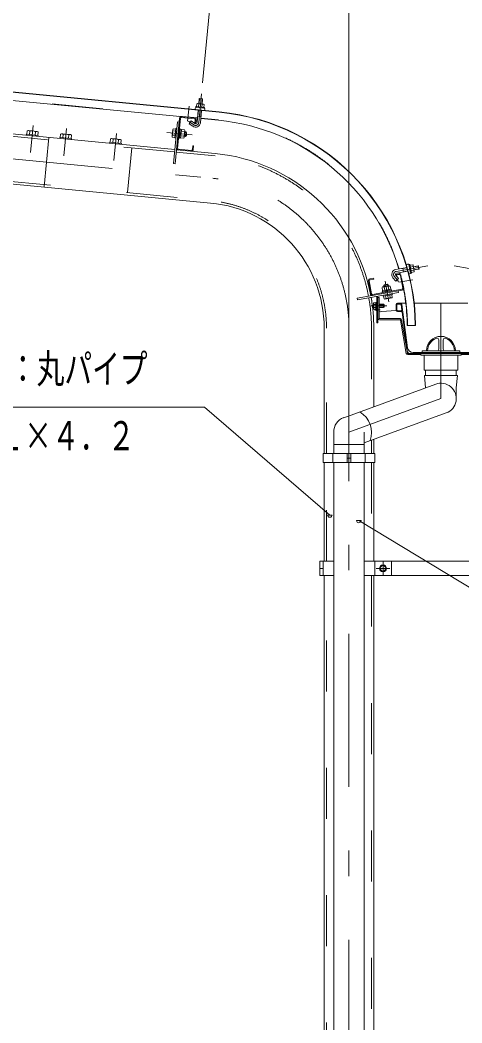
# Model space of a CAD drawing. Units: millimetres, scale not verified. Extents: x -31991 to 32006, y -14700 to 14700.
# Drawn here: x 19187 to 21962, y 4979 to 11276 of the extents above; entities that cross this region are included whole.
import ezdxf
from ezdxf.enums import TextEntityAlignment as Align

# ---------------------------------------------------------------- set-up
doc = ezdxf.new("R2010")
doc.units = ezdxf.units.MM
doc.header["$LTSCALE"] = 80
doc.linetypes.add('USER2', pattern=[10, 4, -6])
doc.linetypes.add('USER3', pattern=[24, 12, -5, 2, -5])
for name, color, linetype, lineweight in [('0-6_2-02BOLD', 7, 'Continuous', 18), ('0-7_2-12HIDDEN', 3, 'USER2', 18), ('0-8_2-22CENTER', 3, 'USER3', 18), ('0-9_2-42THIN', 4, 'Continuous', 18), ('0-A_2-52DIM', 3, 'Continuous', 18)]:
    doc.layers.add(name, color=color, linetype=linetype, lineweight=lineweight)
doc.styles.add('ＭＳ ゴシック', font='')
doc.styles.get('ＭＳ ゴシック').set_extended_font_data('MS Gothic')

msp = doc.modelspace()

# ---------------------------------------------------------------- linework, layer by layer
at = {"layer": '0-6_2-02BOLD'}
for p, q in [((20438.74, 10698.56), (14945.69, 11227.48)), ((15003.7, 11220.14), (20438.57, 10696.82)), ((20301.32, 10659.04), (17796.41, 10900.24)), ((20306.18, 10709.56), (20298.78, 10632.69)), ((20307.37, 10730.89), (20309.09, 10748.74)), ((20319.68, 10630.68), (20327.09, 10707.55)), ((20331.71, 10746.56), (20329.99, 10728.71)), ((17643.89, 10703.95), (20158.56, 10461.82)), ((20176.35, 10471.35), (20194.33, 10658.09)), ((20200.45, 10663.13), (20282.66, 10655.21)), ((20302.56, 10671.99), (20323.46, 10669.97)), ((20322.22, 10657.03), (20433.71, 10646.3)), ((20147.42, 10579.98), (20164.16, 10578.37)), ((20175.34, 10636.01), (20186.48, 10634.94)), ((20193.39, 10589.79), (20200.35, 10589.12)), ((20220.48, 10586.15), (20200.25, 10588.1)), ((19249.51, 10577.82), (19247.47, 10556.58)), ((19281.66, 10553.29), (19283.71, 10574.53)), ((19368.41, 10537.9), (19338.52, 10227.49)), ((19458.55, 10557.69), (19456.5, 10536.45)), ((19490.7, 10533.17), (19492.74, 10554.4)), ((19510.18, 10531.28), (19509.51, 10524.32)), ((19770.05, 10506.26), (19772.09, 10527.5)), ((19806.29, 10524.21), (19804.24, 10502.97)), ((19821.34, 10501.32), (19823.39, 10522.56)), ((20161.64, 10552.22), (20144.91, 10553.84)), ((20187.92, 10533), (20182.34, 10533.53)), ((20190.1, 10555.64), (20197.74, 10561.94)), ((20190.77, 10562.62), (20198.41, 10568.91)), ((20216.7, 10546.92), (20196.48, 10548.87)), ((20199, 10575.02), (20219.21, 10573.07)), ((19750.57, 10508.14), (19749.9, 10501.17)), ((20169.7, 10460.74), (20413.58, 10437.26)), ((20263.61, 10457.33), (20181.39, 10465.25)), ((21615.73, 9721.11), (21547.41, 9709.07)), ((21551.51, 9685.8), (21622.15, 9698.25)), ((21595.58, 9693.57), (21591.48, 9716.84)), ((21655.7, 9727.7), (21638.05, 9724.59)), ((21642, 9702.21), (21659.66, 9705.32)), ((21687.96, 9732.52), (21657.59, 9727.16)), ((21375.1, 9637.54), (21389.45, 9556.2)), ((21394.97, 9557.17), (21380.62, 9638.52)), ((21569.91, 9677.58), (21546.48, 9673.45)), ((21590.75, 9591.69), (21576.49, 9672.5)), ((21401.45, 9552.63), (21586.21, 9585.21)), ((21477.15, 9578.78), (21473.62, 9598.78)), ((21484.41, 9572.95), (21490.08, 9581.06)), ((21496.97, 9582.28), (21491.31, 9574.16)), ((21499.91, 9605.89), (21498.71, 9612.78)), ((21503.02, 9583.34), (21499.49, 9603.34)), ((21518.19, 9578.9), (21516.97, 9585.8)), ((21462, 9568.99), (21462.97, 9563.48)), ((21470.29, 9542.02), (21473.21, 9525.47)), ((21486.15, 9527.75), (21483.23, 9544.31)), ((21509.1, 9548.87), (21512.02, 9532.31)), ((21524.49, 9557.27), (21525.47, 9551.75)), ((21409.18, 9490.42), (21421.41, 9490.42)), ((21421.41, 9470.21), (21409.18, 9470.21)), ((21443.11, 9490.82), (21470.41, 9490.82)), ((21470.41, 9469.82), (21443.11, 9469.82)), ((21548.88, 9452.98), (21456.86, 9444.7)), ((21548.81, 9454.07), (21548.81, 9489.07)), ((21554.06, 9489.07), (21554.06, 9454.07)), ((21609.62, 9497.82), (21557.56, 9497.82)), ((21557.56, 9492.57), (21576.15, 9492.57)), ((21580.82, 9450.57), (21557.56, 9450.57)), ((21557.56, 9445.32), (21582.45, 9445.32)), ((21579.62, 9489.53), (21584.29, 9454.53)), ((21621.1, 9218.44), (21584.82, 9490.23)), ((21998.63, 9497.82), (21662.49, 9497.82)), ((21444.86, 9400.87), (21573.89, 9400.87)), ((21573.89, 9392.82), (21444.86, 9392.82)), ((21575.61, 9391.37), (21612.38, 9182.87)), ((21620.3, 9184.26), (21583.54, 9392.77)), ((21585.93, 9442.28), (21618.53, 9198)), ((21097.13, 8553.9), (21097.13, 9341.41)), ((21408.98, 9341.41), (21408.98, 8847.88)), ((21618.88, 9358.78), (21671.38, 9358.78)), ((21816.56, 9267.86), (21816.56, 9209.07)), ((21844.56, 9209.07), (21844.56, 9267.86)), ((21949.55, 9188.07), (21949.55, 9198.57)), ((21949.56, 9188.07), (21949.56, 9198.57)), ((22039.09, 9182.82), (21622.03, 9182.82)), ((21622.03, 9174.77), (21704.56, 9174.77)), ((21655.79, 9188.07), (22005.32, 9188.07)), ((21704.56, 9182.82), (21704.56, 9171.62)), ((21725.57, 9171.62), (21725.57, 9077.12)), ((21956.56, 9174.77), (22039.09, 9174.77)), ((21734.3, 9043.31), (21734.3, 9077.12)), ((21926.81, 9077.12), (21926.81, 9043.31)), ((21797.64, 8989.36), (21220.14, 8779.14)), ((21349.3, 8621.35), (21863.49, 8808.47)), ((21156.8, 8688.7), (21156.8, 8553.91)), ((21349.3, 8553.91), (21349.3, 8688.7)), ((21408.98, 8643.06), (21408.98, 8553.9)), ((21156.79, 8610.13), (21349.3, 8610.13)), ((21151.2, 8553.9), (21151.2, 8497.9)), ((21242.38, 8497.9), (21242.38, 8553.9)), ((21263.73, 8525.9), (21242.38, 8525.9)), ((21263.73, 8553.9), (21263.73, 8497.9)), ((21354.88, 8553.9), (21354.88, 8497.9)), ((21097.13, 7878.4), (21097.13, 8497.9)), ((21156.8, 8497.9), (21156.8, 2260.9)), ((21349.33, 8497.9), (21349.33, 2260.9)), ((21408.98, 7878.4), (21408.98, 8497.9)), ((21091.54, 7787.41), (21091.54, 7878.4)), ((22590.92, 7878.4), (21349.33, 7878.4)), ((21414.59, 7787.41), (21414.59, 7878.4)), ((21519.59, 7787.41), (21519.59, 7878.4)), ((21091.54, 7832.91), (21070.19, 7832.91)), ((21097.13, 2260.9), (21097.13, 7787.41)), ((21408.98, 2260.9), (21408.98, 7787.41))]:
    msp.add_line(p, q, dxfattribs=at)
for points in [[(15089.51, 10949.91), (15078.05, 10940.47), (15050.17, 10650.95), (15059.62, 10639.49), (20383.68, 10126.85)], [(20310.12, 10750.41), (20313.07, 10781.11), (20333.97, 10779.1), (20331.02, 10748.4)], [(20333.97, 10779.1), (20332.4, 10781.01), (20314.98, 10782.69), (20313.07, 10781.11)], [(20341.31, 10727.63), (20343.02, 10745.47), (20340.16, 10747.51), (20300.97, 10751.29), (20297.77, 10749.83), (20296.05, 10731.98)], [(20188.76, 10658.63), (20161.31, 10373.65), (20150.17, 10374.72), (20175.33, 10636.01)], [(20284.3, 10626.11), (20262.08, 10641.94), (20249.89, 10624.85), (20272.11, 10609.01)], [(20287.7, 10649.1), (20285.42, 10625.41), (20290.99, 10624.87), (20293.28, 10648.56)], [(19230.37, 10558.23), (19232.42, 10579.46), (19238.17, 10582.09), (19295.65, 10576.55), (19300.8, 10572.88), (19298.76, 10551.64)], [(20165.41, 10591.45), (20148.67, 10593.06), (20145.85, 10589.09), (20141.62, 10545.19), (20143.64, 10540.76), (20160.38, 10539.15)], [(20165.62, 10535.15), (20160.05, 10535.68), (20165.75, 10594.91), (20171.32, 10594.38)], [(20187.92, 10533), (20193.62, 10592.23), (20188.04, 10592.76)], [(20200.35, 10589.12), (20195.12, 10534.77), (20188.15, 10535.44)], [(20218.27, 10537.81), (20222.5, 10581.71), (20220.48, 10586.15)], [(19300.48, 10544.44), (19301.14, 10551.41), (19227.98, 10558.46), (19227.31, 10551.49)], [(19510.18, 10531.28), (19437.02, 10538.33), (19436.34, 10531.36)], [(19439.4, 10538.1), (19441.45, 10559.34), (19447.2, 10561.96), (19504.69, 10556.43), (19509.84, 10552.76), (19507.8, 10531.51)], [(19823.39, 10522.56), (19818.24, 10526.23), (19760.75, 10531.77), (19754.99, 10529.15), (19752.95, 10507.91)], [(20218.27, 10537.81), (20215.44, 10533.85), (20195.22, 10535.79)], [(20221.72, 10573.7), (20228.69, 10573.03), (20226, 10545.16), (20219.04, 10545.83)], [(20228.69, 10573.03), (20233.42, 10567.3), (20231.74, 10549.88), (20226, 10545.16)], [(19750.57, 10508.14), (19823.73, 10501.09), (19823.06, 10494.12)], [(20275.3, 10461.83), (20277.57, 10485.51), (20272, 10486.05), (20269.72, 10462.37)], [(21636.07, 9735.79), (21653.73, 9738.9), (21656, 9736.21), (21662.83, 9697.43), (21661.63, 9694.13), (21643.97, 9691.01)], [(21661.24, 9706.48), (21691.61, 9711.84), (21687.96, 9732.52), (21689.99, 9731.1), (21693.03, 9713.87), (21691.61, 9711.84)], [(21385.16, 9645.01), (21408.6, 9649.14), (21407.62, 9654.65), (21384.19, 9650.52)], [(21546.85, 9672.98), (21564.4, 9652.08), (21546.29, 9636.89), (21528.75, 9657.79)], [(21546.49, 9673.45), (21545.51, 9678.97), (21568.94, 9683.1)], [(21587.18, 9579.69), (21303.91, 9529.75), (21305.85, 9518.71), (21564.12, 9564.25), (21562.18, 9575.28)], [(21464.42, 9599.63), (21460.68, 9596.5), (21464.22, 9576.5)], [(21462, 9568.99), (21520.6, 9579.33), (21521.58, 9573.81)], [(21516.97, 9585.8), (21463.21, 9576.32), (21464.42, 9569.42)], [(21464.42, 9599.63), (21507.85, 9607.29), (21512.43, 9605.63), (21515.95, 9585.62)], [(21472.35, 9601.04), (21471.13, 9607.92), (21498.71, 9612.78), (21492.62, 9617.05), (21475.39, 9614), (21471.13, 9607.92)], [(21435.06, 9541.49), (21435.06, 9375.32), (21427.01, 9375.32), (21427.01, 9540.08)], [(21435.06, 9532.82), (21443.11, 9532.82), (21443.11, 9402.62)], [(21525.47, 9551.75), (21466.86, 9541.42), (21465.89, 9546.94)], [(21473.21, 9525.47), (21477.8, 9523.8), (21521.22, 9531.47), (21524.96, 9534.59), (21522.03, 9551.15)], [(21421.41, 9500.53), (21409.18, 9500.53), (21407.41, 9497.47), (21407.41, 9463.17), (21409.18, 9460.11), (21421.41, 9460.11)], [(21427.01, 9458.44), (21421.41, 9458.44), (21421.41, 9502.19), (21427.01, 9502.19)], [(21949.56, 9198.57), (21711.56, 9198.57), (21711.56, 9188.07)], [(21704.56, 9171.62), (21956.56, 9171.62), (21956.56, 9182.82)], [(21725.57, 9077.12), (21935.56, 9077.12), (21935.56, 9171.62)], [(21926.81, 8898.92), (21926.81, 8966.34), (21933.81, 9043.31), (21727.3, 9043.31), (21734.31, 8966.31)], [(21156.8, 7878.4), (21070.19, 7878.4), (21070.19, 7787.41), (21156.8, 7787.41)], [(21349.33, 7787.41), (22590.92, 7787.41), (22590.92, 7878.4)]]:
    msp.add_lwpolyline(points, dxfattribs=at)
for points in [[(20346.01, 10721.54), (20290.27, 10726.92), (20290.8, 10732.49), (20346.55, 10727.12)], [(21644.88, 9685.82), (21635.16, 9740.97), (21629.65, 9739.99), (21639.37, 9684.85)], [(21470.41, 9490.82), (21473.91, 9487.32), (21473.91, 9473.32), (21470.41, 9469.82)], [(21414.58, 8553.9), (21414.58, 8497.9), (21091.54, 8497.9), (21091.54, 8553.9)], [(21484.15, 7843.01), (21484.15, 7822.81), (21466.65, 7812.69), (21449.15, 7822.81), (21449.15, 7843.01), (21466.65, 7853.12)]]:
    msp.add_lwpolyline(points, close=True, dxfattribs=at)
for radius in [21.88, 17.15]:
    msp.add_circle((21466.65, 7832.91), radius, dxfattribs=at)
for centre, radius, start, end in [((20293.09, 10719.61), 7, 84.4998, 264.4998), ((20302.63, 10741.02), 10.06, 50.11574, 110.11574), ((20316.96, 10711.96), 37.62, 66.91203, 102.08795), ((20336.57, 10737.75), 10.06, 58.88425, 118.88425), ((20341.86, 10714.91), 7, 264.50061, 84.50061), ((20199.91, 10657.56), 11.2, 84.4973, 174.4973), ((20199.91, 10657.56), 5.6, 84.4973, 174.4973), ((20282.13, 10649.63), 5.6, 354.5092, 84.50122), ((20282.13, 10649.63), 11.2, 354.50143, 84.50122), ((20308.06, 9341.41), 1310.92, 16.43245, 84.5), ((20308.06, 9341.41), 1361.67, 0.73094, 84.50003), ((20308.06, 9341.41), 1363.42, 0.73001, 84.5), ((19240, 10568.61), 13.24, 44.06885, 84.5), ((19262.29, 10531.31), 48.23, 63.6357, 105.3643), ((20180.18, 10563.63), 36.61, 153.47365, 195.52446), ((20155.65, 10585.79), 10.07, 174.49905, 215.22588), ((20212.25, 10580.34), 10.07, 313.77223, 354.49905), ((20289.63, 10633.58), 30.18, 234.5, 354.5), ((20289.63, 10633.58), 9.19, 234.5, 354.5), ((19291.29, 10563.66), 13.24, 84.5, 124.92831), ((19449.03, 10548.48), 13.24, 44.06885, 84.5), ((19471.33, 10511.19), 48.23, 63.6357, 105.3643), ((19500.32, 10543.54), 13.24, 84.5, 124.92831), ((19762.58, 10518.29), 13.24, 44.06885, 84.5), ((19784.87, 10481), 48.23, 63.6357, 105.3643), ((19813.87, 10513.35), 13.24, 84.5, 124.92831), ((20151.86, 10546.57), 10.07, 133.77223, 174.49905), ((20208.47, 10541.12), 10.07, 354.49905, 35.22588), ((20183.94, 10563.27), 36.61, 333.47365, 15.52446), ((20181.92, 10470.82), 11.2, 174.4973, 264.48845), ((20181.92, 10470.82), 5.6, 174.4973, 264.48845), ((20264.15, 10462.9), 11.2, 264.49953, 354.50208), ((20264.15, 10462.9), 5.6, 264.49953, 354.5092), ((20308.06, 9341.41), 1100.92, 10.65311, 84.50005), ((20308.06, 9341.41), 789.08, 0, 84.50003), ((21552.87, 9678.04), 31.5, 99.99847, 220.00092), ((21622.05, 9735.1), 8.33, 10.01471, 190.01471), ((21646.54, 9731.86), 10.06, 335.62325, 35.62325), ((21622.37, 9710.28), 37.62, 352.41954, 27.59546), ((21652.47, 9698.28), 10.06, 344.39175, 44.39175), ((21386.13, 9639.49), 11.2, 100.00313, 190.00211), ((21386.13, 9639.49), 5.6, 100.00652, 190.00652), ((21552.87, 9678.04), 7.88, 100.00249, 220.00249), ((21570.89, 9672.07), 11.2, 75.34628, 100.00198), ((21570.89, 9672.07), 5.6, 14.67992, 100.00677), ((20308.06, 9341.41), 1310.92, 0.75925, 15.39432), ((21632.96, 9687.27), 5.89, 190.00774, 10.00774), ((21468.48, 9590.13), 10.07, 59.27591, 100.00273), ((21492.5, 9567.41), 36.61, 78.97455, 121.02536), ((21507.28, 9596.97), 10.07, 100.00273, 140.72955), ((21585.24, 9590.72), 5.6, 280.00652, 10.00652), ((21585.24, 9590.72), 11.2, 280.00217, 340.37393), ((21400.48, 9558.15), 11.2, 190.01096, 280.00211), ((20308.06, 9341.41), 1100.92, 0, 10.0701), ((20308.09, 9341.27), 1100.93, 7.7531, 10.07008), ((21400.48, 9558.15), 5.6, 190.01537, 280.00652), ((21478.36, 9534.12), 10.07, 280.00273, 320.72955), ((21493.15, 9563.68), 36.61, 258.97455, 301.02536), ((21517.16, 9540.96), 10.07, 239.27591, 280.00273), ((21450.96, 9496.88), 52.5, 187.75275, 213.93475), ((21437.19, 9480.32), 29.79, 160.16866, 199.8291), ((21415.51, 9465.16), 8.11, 141.45375, 180), ((21415.52, 9495.47), 8.11, 180, 218.53142), ((21450.96, 9496.88), 52.5, 224.45744, 242.85269), ((21450.96, 9496.88), 52.5, 261.39389, 276.44838), ((21557.56, 9489.07), 8.75, 90, 180), ((21557.56, 9454.07), 8.75, 180, 270), ((21557.56, 9489.07), 3.5, 90, 180), ((21557.56, 9454.07), 3.5, 180, 270), ((21576.15, 9489.07), 8.75, 7.60199, 90), ((21576.15, 9489.07), 3.5, 7.60419, 90), ((21580.82, 9454.07), 3.5, 270, 7.60158), ((21582.45, 9441.82), 3.5, 7.60419, 90), ((21444.86, 9402.62), 9.8, 180, 270), ((21444.86, 9402.62), 1.75, 180, 270), ((21573.89, 9391.07), 9.8, 10.00009, 90), ((21573.89, 9391.07), 1.75, 10.00024, 90), ((21830.56, 9198.57), 91, 0, 180), ((21830.56, 9198.57), 84, 109.47118, 180), ((21806.06, 9267.86), 10.5, 0, 109.47488), ((21855.06, 9267.86), 10.5, 70.52512, 180), ((21830.56, 9198.57), 84, 0, 70.52882), ((21635.88, 9200.32), 17.5, 187.60313, 270), ((21655.79, 9223.07), 35, 187.60286, 270), ((21806.06, 9209.07), 10.5, 270, 0), ((21855.06, 9209.07), 10.5, 180, 270), ((21622.03, 9184.57), 9.8, 189.99997, 270), ((21622.03, 9184.57), 1.75, 190.00024, 270), ((21830.57, 8898.92), 96.25, 289.99896, 110.00061), ((21239.76, 8683.88), 154.95, 341.60916, 58.39587), ((21253.07, 8688.7), 96.25, 110.0018, 180)]:
    msp.add_arc(centre, radius, start, end, dxfattribs=at)
at = {"layer": '0-7_2-12HIDDEN'}
for p, q in [((17796.57, 10901.98), (20301.48, 10660.79)), ((15078.45, 10652.44), (20385.1, 10141.48)), ((20157.14, 10447.18), (17642.48, 10689.32)), ((20322.39, 10658.77), (20433.87, 10648.04)), ((19889.59, 10472.95), (19862.52, 10191.8)), ((20412.17, 10422.63), (20168.29, 10446.11)), ((21111.83, 8553.9), (21111.83, 9341.41)), ((21394.28, 9341.41), (21394.28, 8842.53)), ((21394.28, 8637.72), (21394.28, 8553.9)), ((21111.83, 7878.4), (21111.83, 8497.9)), ((21394.28, 8497.9), (21394.28, 7878.4)), ((21111.83, 2260.9), (21111.83, 7787.41)), ((21394.28, 7787.41), (21394.28, 2260.9))]:
    msp.add_line(p, q, dxfattribs=at)
for radius, start, end in [(1312.67, 16.42381, 84.5), (1086.22, 10.66197, 84.50003), (803.77, 0, 84.50003), (1312.67, 0.75822, 15.3871), (1086.22, 0, 10.07104)]:
    msp.add_arc((20308.06, 9341.41), radius, start, end, dxfattribs=at)
at = {"layer": '0-8_2-22CENTER'}
for p, q in [((14987.46, 10803.08), (20398.63, 10282.06)), ((20309.23, 10631.69), (20326.59, 10812.01)), ((20239.87, 10641.75), (20248.8, 10734.42)), ((20244.73, 10641.43), (20278.2, 10617.56)), ((19253.83, 10443.44), (19270.27, 10614.16)), ((19479.3, 10594.03), (19462.86, 10423.32)), ((19776.41, 10393.13), (19792.85, 10563.84)), ((20267.41, 10555.23), (20108.89, 10570.5)), ((21748.38, 9732.5), (21549.46, 9697.43)), ((22111.65, 9697.43), (21912.74, 9732.5)), ((21480.32, 9636.47), (21503.3, 9506.06)), ((21537.8, 9665.39), (21564.23, 9633.89)), ((21566.5, 9629.36), (21653.73, 9644.74)), ((21491.41, 9480.32), (21389.91, 9480.32)), ((21413.01, 9455.82), (21449.06, 9455.82)), ((21830.56, 8898.91), (21830.56, 9497.82)), ((21253.06, 9341.41), (21253.06, -1827.1)), ((21830.56, 8898.91), (21253.07, 8688.7)), ((21466.65, 7876.65), (21466.65, 7789.16)), ((21422.89, 7832.91), (21510.4, 7832.91))]:
    msp.add_line(p, q, dxfattribs=at)
for centre, radius, start, end in [((20289.63, 10633.58), 19.69, 234.5, 354.5), ((20308.06, 9341.41), 945, 0, 84.50003), ((21552.87, 9678.04), 19.69, 100.00238, 219.99998)]:
    msp.add_arc(centre, radius, start, end, dxfattribs=at)
at = {"layer": '0-9_2-42THIN'}
for p, q in [((20314.98, 10782.69), (20311.86, 10750.24)), ((20329.28, 10748.56), (20332.4, 10781.01)), ((20304.31, 10671.82), (20307.92, 10709.39)), ((20325.34, 10707.71), (20321.72, 10670.14)), ((20301.93, 10665.49), (20304.31, 10671.82)), ((20321.72, 10670.14), (20322.84, 10663.47)), ((20219.38, 10549.31), (20229.83, 10548.3)), ((20231.84, 10569.2), (20221.39, 10570.21)), ((21591.85, 9714.73), (21583.65, 9715.45)), ((21616.32, 9719.05), (21591.85, 9714.74)), ((21657.9, 9725.43), (21689.99, 9731.1)), ((21693.03, 9713.86), (21660.93, 9708.2)), ((21473.98, 9611.98), (21475.79, 9601.64)), ((21496.48, 9605.28), (21494.64, 9615.63)), ((21473.21, 9488.02), (21443.11, 9488.02)), ((21443.11, 9472.62), (21473.2, 9472.62))]:
    msp.add_line(p, q, dxfattribs=at)
msp.add_lwpolyline([(21587.75, 9692.19), (21595.21, 9695.67), (21621.58, 9700.32)], dxfattribs=at)
at = {"layer": '0-A_2-52DIM'}
for p, q in [((21253.06, 9377.93), (21253.06, 12365.45)), ((20333.3, 10881.69), (20383.27, 11400.62)), ((21146.61, 8167.82), (21118.61, 8167.82)), ((21328.51, 8133), (21300.51, 8133))]:
    msp.add_line(p, q, dxfattribs=at)
for points in [[(18385.66, 8845.48), (20345.66, 8845.48), (21132.61, 8167.82)], [(21314.51, 8133), (23145.91, 7026.09), (25945.92, 7026.09)]]:
    msp.add_lwpolyline(points, dxfattribs=at)
for centre in [(21132.61, 8167.82), (21314.51, 8133)]:
    msp.add_arc(centre, 14, 180, 0, dxfattribs=at)

# ---------------------------------------------------------------- texts
at = {"layer": '0-A_2-52DIM', "color": 7, "style": 'ＭＳ ゴシック', "width": 0.7}
for s, p in [('柱・梁：丸パイプ', (18595.66, 8940.36)), ('φ８９．１×４．２', (18385.66, 8520.35))]:
    msp.add_text(s, height=182.3, dxfattribs=at).set_placement(p, align=Align.BOTTOM_LEFT)

doc.saveas('drawing.dxf')
